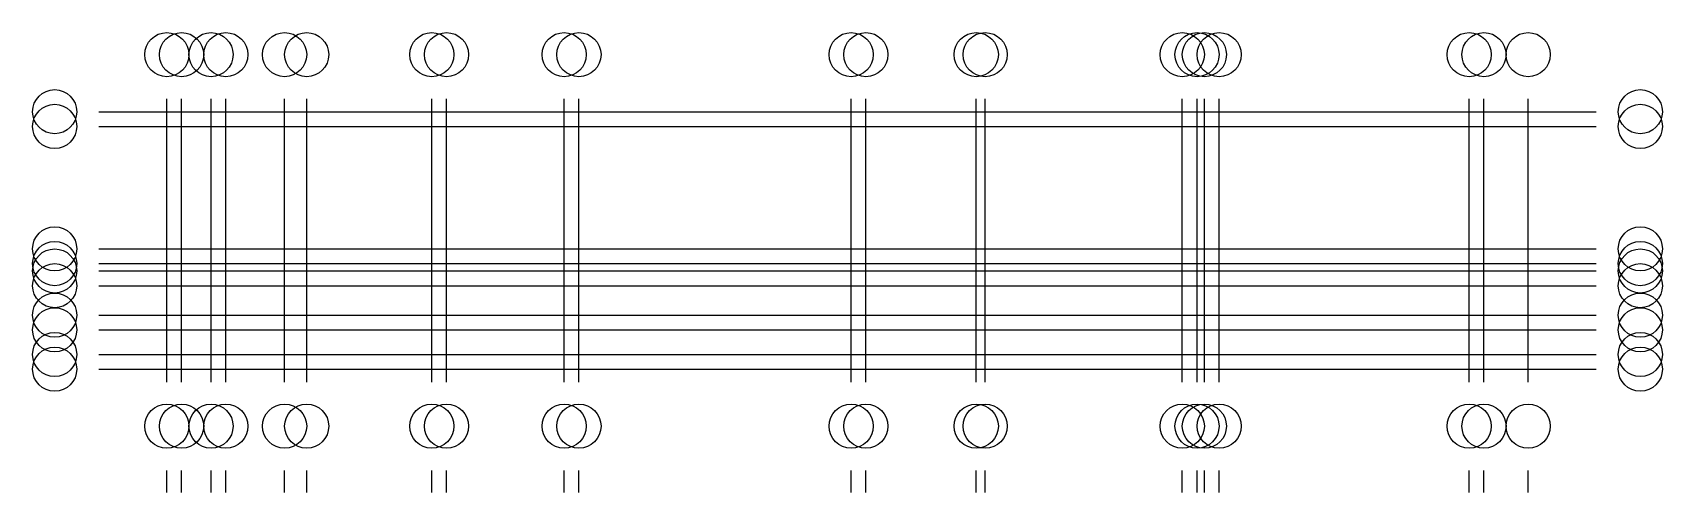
# Model space of a CAD drawing. Extents: x 198760 to 220910, y -318152 to -311902.
import ezdxf

# ---------------------------------------------------------------- set-up
doc = ezdxf.new("R2010")
doc.units = 0
for name, color, linetype in [('A-AXIS', 3, 'Continuous'), ('A-AXIS-DIM', 4, 'CONTINUOUS'), ('A-AXIS-LABEL', 7, 'CONTINUOUS')]:
    doc.layers.add(name, color=color, linetype=linetype)

msp = doc.modelspace()

# ---------------------------------------------------------------- linework, layer by layer
at = {"layer": 'A-AXIS', "color": 3}
for p, q in [((199660, -312977), (220010, -312977)), ((200585, -316652), (200585, -312802)), ((200785, -316652), (200785, -312802)), ((201185, -316652), (201185, -312802)), ((201385, -316652), (201385, -312802)), ((202185, -316652), (202185, -312802)), ((202485, -316652), (202485, -312802)), ((204185, -316652), (204185, -312802)), ((204385, -316652), (204385, -312802)), ((205985, -316652), (205985, -312802)), ((206185, -316652), (206185, -312802)), ((209885, -316652), (209885, -312802)), ((210085, -316652), (210085, -312802)), ((211585, -316652), (211585, -312802)), ((211705, -316652), (211705, -312802)), ((214385, -316652), (214385, -312802)), ((214585, -316652), (214585, -312802)), ((214685, -316652), (214685, -312802)), ((214885, -316652), (214885, -312802)), ((218285, -316652), (218285, -312802)), ((218485, -316652), (218485, -312802)), ((219085, -316652), (219085, -312802)), ((199660, -313177), (220010, -313177)), ((199660, -314842), (220010, -314842)), ((199660, -315042), (220010, -315042)), ((199660, -315142), (220010, -315142)), ((199660, -315342), (220010, -315342)), ((199660, -315742), (220010, -315742)), ((199660, -315942), (220010, -315942)), ((199660, -316277), (220010, -316277)), ((199660, -316477), (220010, -316477))]:
    msp.add_line(p, q, dxfattribs=at)
at = {"layer": 'A-AXIS-DIM'}
for p, q in [((200585, -318152), (200585, -317852)), ((200785, -318152), (200785, -317852)), ((201185, -318152), (201185, -317852)), ((201385, -318152), (201385, -317852)), ((202185, -318152), (202185, -317852)), ((202485, -318152), (202485, -317852)), ((204185, -318152), (204185, -317852)), ((204385, -318152), (204385, -317852)), ((205985, -318152), (205985, -317852)), ((206185, -318152), (206185, -317852)), ((209885, -318152), (209885, -317852)), ((210085, -318152), (210085, -317852)), ((211585, -318152), (211585, -317852)), ((211705, -318152), (211705, -317852)), ((214385, -318152), (214385, -317852)), ((214585, -318152), (214585, -317852)), ((214685, -318152), (214685, -317852)), ((214885, -318152), (214885, -317852)), ((218285, -318152), (218285, -317852)), ((218485, -318152), (218485, -317852)), ((219085, -318152), (219085, -317852))]:
    msp.add_line(p, q, dxfattribs=at)
at = {"layer": 'A-AXIS-LABEL'}
for centre in [(200585, -312202), (200785, -312202), (201185, -312202), (201385, -312202), (202185, -312202), (202485, -312202), (204185, -312202), (204385, -312202), (205985, -312202), (206185, -312202), (209885, -312202), (210085, -312202), (211585, -312202), (211705, -312202), (214385, -312202), (214585, -312202), (214685, -312202), (214885, -312202), (218285, -312202), (218485, -312202), (219085, -312202), (199060, -312977), (220610, -312977), (199060, -313177), (220610, -313177), (199060, -314842), (199060, -315042), (220610, -314842), (220610, -315042), (199060, -315142), (220610, -315142), (199060, -315342), (220610, -315342), (199060, -315742), (220610, -315742), (199060, -315942), (220610, -315942), (199060, -316277), (220610, -316277), (199060, -316477), (220610, -316477), (200585, -317252), (200785, -317252), (201185, -317252), (201385, -317252), (202185, -317252), (202485, -317252), (204185, -317252), (204385, -317252), (205985, -317252), (206185, -317252), (209885, -317252), (210085, -317252), (211585, -317252), (211705, -317252), (214385, -317252), (214585, -317252), (214685, -317252), (214885, -317252), (218285, -317252), (218485, -317252), (219085, -317252)]:
    msp.add_circle(centre, 300, dxfattribs=at)

doc.saveas('drawing.dxf')
